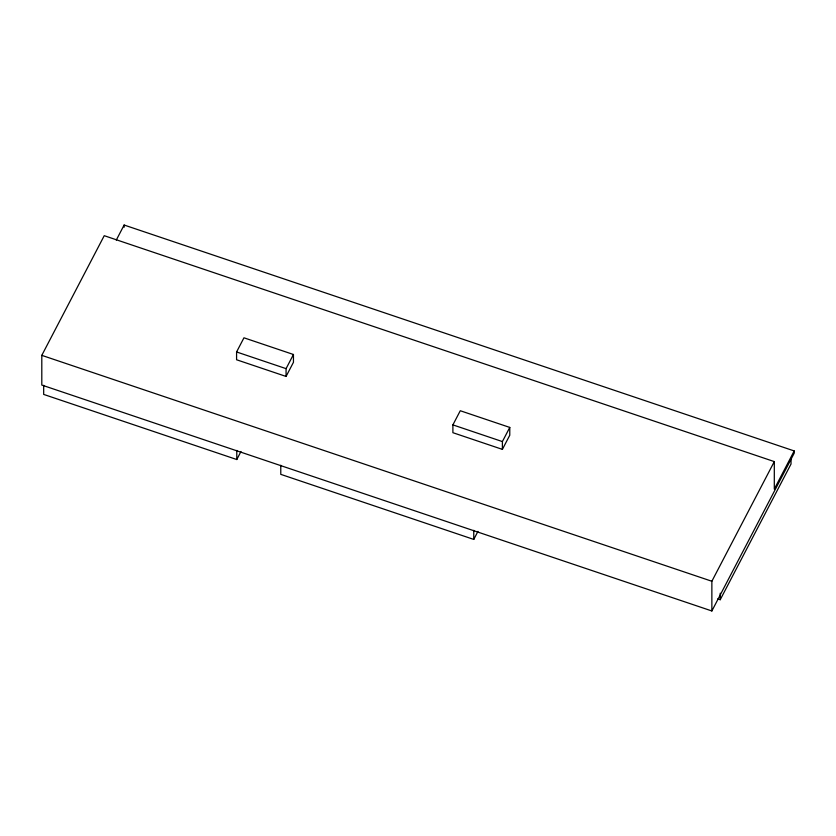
<?xml version="1.0" encoding="UTF-8"?>
<svg xmlns="http://www.w3.org/2000/svg" width="836" height="836" viewBox="0 0 836 836"><rect width="100%" height="100%" fill="white"/><g stroke="black" fill="none" stroke-linecap="round" stroke-linejoin="round"><path stroke-width="1.25" d="M794.2 450.938L794.2 453.175L711.864 610.97L41.8 385.062L41.8 355.352L104.239 235.689L774.303 461.597L774.303 489.081L794.2 450.938L124.136 225.03L116.298 240.047M236.578 351.956L243.955 337.807L293.457 354.495L293.457 362.291L286.069 376.44L236.578 359.762L236.578 351.956L286.069 368.645L286.069 376.44M43.681 385.323L43.681 394.414L236.787 459.528L240.967 451.524M286.069 368.645L293.457 354.495M452.893 424.887L460.281 410.737L509.772 427.426L509.772 435.222L502.394 449.381L452.893 432.693L452.893 424.887L502.394 441.575L502.394 449.381M502.394 441.575L509.772 427.426M280.781 465.255L280.781 474.357L473.761 539.419L477.952 531.382M711.864 610.97L711.864 581.26L774.303 461.597M717.758 598.879L720.224 599.715L791.023 464.032L791.023 458.828M41.8 355.352L711.864 581.26M720.224 593.215L720.224 599.715M473.761 530.327L473.761 539.419M236.787 450.426L236.787 459.528M124.136 225.03L124.136 227.256"/></g></svg>
